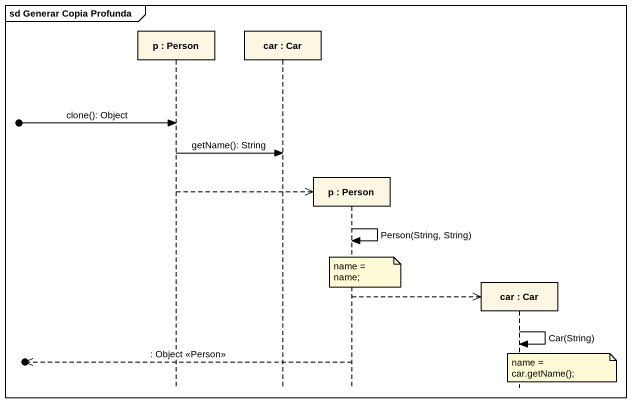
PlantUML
@startuml
mainframe sd Generar Copia Profunda
hide footbox
participant "p : Person" as p
participant "car : Car" as car
participant "p : Person" as p_2
participant "car : Car" as car_2

[o-> p : clone(): Object
p -> car : getName(): String
p -->> p_2 **
p_2 -> p_2 : Person(String, String)
note over p_2 : name = name;
p_2 -->> car_2 **
car_2 -> car_2 : Car(String)
[o<<-- p_2 : : Object <<Person>>
note over car_2 : name = car.getName();
@enduml
